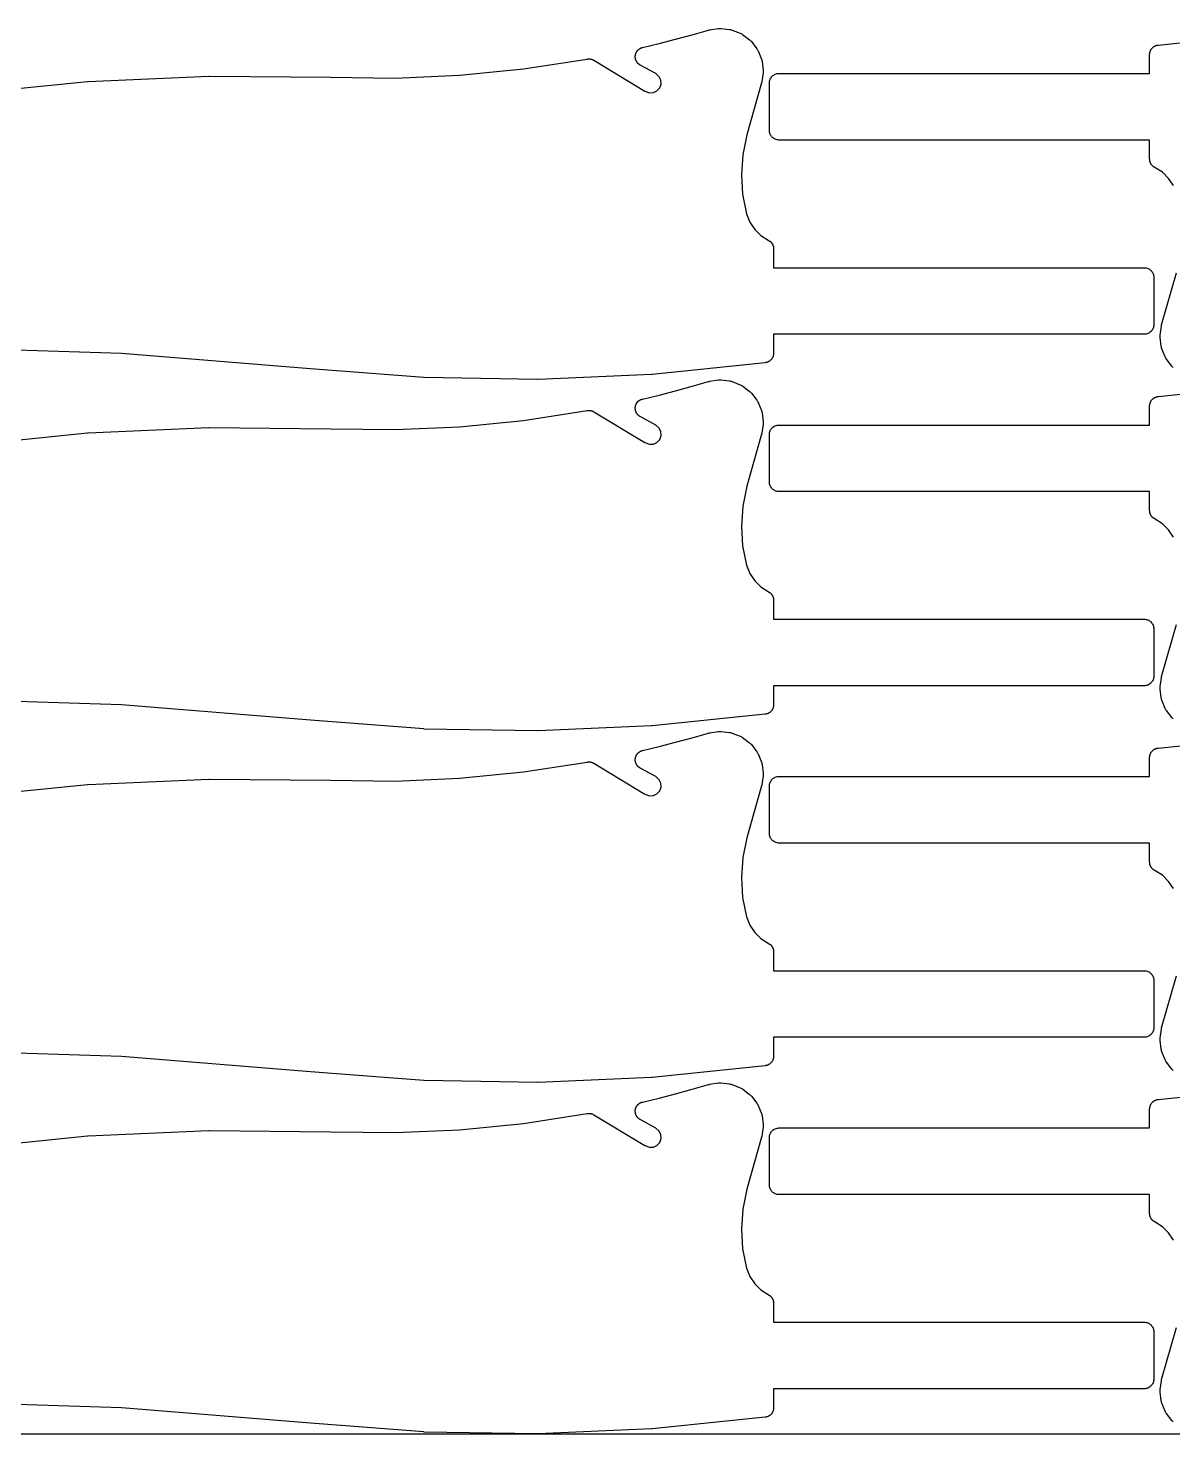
# Model space of a CAD drawing. Header units: metres. Extents: x 0 to 3000, y 0 to 1240.
# Drawn here: x 1500 to 1740.9, y 0 to 295.7 of the extents above; entities that cross this region are included whole.
import ezdxf

# ---------------------------------------------------------------- set-up
doc = ezdxf.new("R2010")
doc.units = ezdxf.units.M

msp = doc.modelspace()

# ---------------------------------------------------------------- linework, layer by layer
at = {"color": 7}
msp.add_lwpolyline([(0, 0), (3000, 0), (3000, 1240), (0, 1240), (0, 0)], close=True, dxfattribs=at)
at = {"color": 1}
for points in [[(1487.18, 281.97), (1512.5, 284.52), (1512.61, 284.53), (1538.03, 285.67), (1538.14, 285.67), (1563.61, 285.4), (1563.61, 285.4), (1563.61, 285.4), (1577.22, 285.24), (1590.75, 285.84), (1604.23, 287.17), (1617.67, 289.25), (1617.68, 289.25), (1617.69, 289.25), (1617.78, 289.26), (1617.87, 289.27), (1617.88, 289.27), (1617.89, 289.27), (1617.98, 289.27), (1618.07, 289.27), (1618.07, 289.27), (1618.08, 289.27), (1618.17, 289.26), (1618.26, 289.25), (1618.27, 289.25), (1618.28, 289.25), (1618.37, 289.23), (1618.45, 289.22), (1618.46, 289.22), (1618.47, 289.21), (1618.56, 289.19), (1618.64, 289.16), (1618.65, 289.16), (1618.66, 289.16), (1618.74, 289.12), (1618.82, 289.09), (1618.83, 289.08), (1618.84, 289.08), (1618.92, 289.04), (1619, 289), (1619, 288.99), (1619.01, 288.99), (1629.78, 282.5), (1630.78, 282.14), (1631.59, 282.18), (1632.32, 282.53), (1632.9, 283.16), (1633.19, 283.96), (1633.15, 284.77), (1632.81, 285.51), (1632.06, 286.19), (1628.8, 287.97), (1628.76, 288), (1628.71, 288.02), (1628.67, 288.05), (1628.63, 288.07), (1628.59, 288.1), (1628.55, 288.13), (1628.51, 288.16), (1628.48, 288.19), (1628.44, 288.22), (1628.4, 288.26), (1628.37, 288.29), (1628.33, 288.32), (1628.3, 288.36), (1628.26, 288.4), (1628.23, 288.43), (1628.2, 288.47), (1628.17, 288.51), (1628.14, 288.55), (1628.11, 288.59), (1628.08, 288.63), (1628.06, 288.67), (1628.03, 288.71), (1628.01, 288.76), (1627.99, 288.8), (1627.96, 288.84), (1627.94, 288.89), (1627.92, 288.93), (1627.9, 288.98), (1627.89, 289.02), (1627.87, 289.07), (1627.85, 289.12), (1627.84, 289.16), (1627.83, 289.21), (1627.81, 289.26), (1627.8, 289.3), (1627.79, 289.35), (1627.79, 289.4), (1627.78, 289.45), (1627.77, 289.5), (1627.77, 289.55), (1627.76, 289.6), (1627.76, 289.65), (1627.76, 289.69), (1627.76, 289.74), (1627.76, 289.79), (1627.76, 289.84), (1627.77, 289.89), (1627.77, 289.94), (1627.78, 289.99), (1627.78, 290.04), (1627.79, 290.08), (1627.8, 290.13), (1627.81, 290.18), (1627.82, 290.23), (1627.84, 290.28), (1627.85, 290.32), (1627.87, 290.37), (1627.88, 290.42), (1627.9, 290.46), (1627.92, 290.51), (1627.94, 290.55), (1627.96, 290.6), (1627.98, 290.64), (1628, 290.68), (1628.03, 290.73), (1628.05, 290.77), (1628.08, 290.81), (1628.1, 290.85), (1628.13, 290.89), (1628.16, 290.93), (1628.19, 290.97), (1628.22, 291.01), (1628.26, 291.04), (1628.29, 291.08), (1628.32, 291.12), (1628.35, 291.15), (1628.39, 291.18), (1628.43, 291.22), (1628.46, 291.25), (1628.5, 291.28), (1628.54, 291.31), (1628.58, 291.34), (1628.62, 291.37), (1628.66, 291.4), (1628.7, 291.42), (1628.74, 291.45), (1628.79, 291.47), (1628.83, 291.5), (1628.87, 291.52), (1628.92, 291.54), (1628.96, 291.56), (1629.01, 291.58), (1629.05, 291.6), (1629.1, 291.61), (1629.15, 291.63), (1629.19, 291.64), (1629.24, 291.66), (1629.29, 291.67), (1632.78, 292.51), (1636.25, 293.4), (1639.7, 294.34), (1643.15, 295.33), (1643.18, 295.34), (1643.21, 295.35), (1643.27, 295.36), (1643.34, 295.38), (1643.34, 295.38), (1643.37, 295.38), (1643.4, 295.39), (1645.25, 295.67), (1645.43, 295.69), (1645.61, 295.7), (1645.79, 295.69), (1647.62, 295.48), (1647.79, 295.45), (1647.97, 295.4), (1648.13, 295.35), (1649.85, 294.67), (1650.01, 294.59), (1650.16, 294.51), (1650.31, 294.41), (1651.81, 293.28), (1651.95, 293.16), (1652.08, 293.04), (1652.19, 292.9), (1653.34, 291.41), (1653.44, 291.27), (1653.53, 291.11), (1653.6, 290.95), (1654.31, 289.24), (1654.37, 289.08), (1654.41, 288.91), (1654.44, 288.74), (1654.67, 286.9), (1654.69, 286.73), (1654.69, 286.55), (1654.67, 286.37), (1654.4, 284.51), (1654.4, 284.48), (1654.39, 284.44), (1654.38, 284.38), (1654.37, 284.32), (1654.36, 284.29), (1654.35, 284.25), (1651.25, 273.31), (1650.37, 269.12), (1650.08, 264.95), (1650.35, 260.78), (1651.18, 256.69), (1651.87, 254.94), (1652.89, 253.41), (1654.19, 252.13), (1655.94, 251.03), (1655.96, 251.02), (1655.98, 251), (1656.04, 250.96), (1656.1, 250.92), (1656.12, 250.9), (1656.14, 250.89), (1656.19, 250.84), (1656.25, 250.79), (1656.27, 250.77), (1656.29, 250.76), (1656.33, 250.7), (1656.38, 250.65), (1656.4, 250.63), (1656.42, 250.61), (1656.46, 250.55), (1656.5, 250.5), (1656.52, 250.47), (1656.53, 250.45), (1656.57, 250.39), (1656.61, 250.33), (1656.62, 250.31), (1656.63, 250.28), (1656.67, 250.22), (1656.7, 250.15), (1656.71, 250.13), (1656.72, 250.11), (1656.74, 250.04), (1656.77, 249.97), (1656.78, 249.95), (1656.78, 249.92), (1656.8, 249.85), (1656.82, 249.78), (1656.83, 249.76), (1656.83, 249.73), (1656.84, 249.66), (1656.86, 249.59), (1656.86, 249.56), (1656.86, 249.54), (1656.86, 249.47), (1656.87, 249.39), (1656.87, 249.37), (1656.87, 249.34), (1656.87, 245.34), (1734.87, 245.34), (1735.07, 245.33), (1735.26, 245.3), (1735.45, 245.26), (1735.64, 245.19), (1735.81, 245.11), (1735.98, 245), (1736.14, 244.89), (1736.29, 244.76), (1736.42, 244.61), (1736.53, 244.45), (1736.63, 244.28), (1736.72, 244.11), (1736.78, 243.92), (1736.83, 243.73), (1736.86, 243.54), (1736.87, 243.34), (1736.87, 233.34), (1736.86, 233.15), (1736.83, 232.95), (1736.78, 232.76), (1736.72, 232.58), (1736.63, 232.4), (1736.53, 232.23), (1736.42, 232.07), (1736.29, 231.93), (1736.14, 231.8), (1735.98, 231.68), (1735.81, 231.58), (1735.64, 231.49), (1735.45, 231.43), (1735.26, 231.38), (1735.07, 231.35), (1734.87, 231.34), (1656.87, 231.34), (1656.87, 227.34), (1656.87, 227.25), (1656.86, 227.16), (1656.86, 227.15), (1656.86, 227.15), (1656.85, 227.05), (1656.83, 226.96), (1656.83, 226.96), (1656.83, 226.95), (1656.81, 226.86), (1656.79, 226.77), (1656.79, 226.77), (1656.78, 226.76), (1656.75, 226.67), (1656.72, 226.59), (1656.72, 226.58), (1656.72, 226.58), (1656.68, 226.49), (1656.64, 226.41), (1656.64, 226.4), (1656.63, 226.4), (1656.59, 226.32), (1656.54, 226.24), (1656.54, 226.24), (1656.53, 226.23), (1656.48, 226.16), (1656.42, 226.08), (1656.42, 226.08), (1656.42, 226.07), (1656.35, 226), (1656.29, 225.93), (1656.29, 225.93), (1656.29, 225.93), (1656.22, 225.87), (1656.15, 225.8), (1656.14, 225.8), (1656.14, 225.8), (1656.06, 225.74), (1655.99, 225.68), (1655.99, 225.68), (1655.98, 225.68), (1655.9, 225.63), (1655.82, 225.58), (1655.82, 225.58), (1655.81, 225.58), (1655.73, 225.54), (1655.65, 225.5), (1655.64, 225.5), (1655.64, 225.49), (1655.55, 225.46), (1655.46, 225.43), (1655.46, 225.43), (1655.45, 225.43), (1655.36, 225.41), (1655.27, 225.38), (1655.27, 225.38), (1655.26, 225.38), (1655.17, 225.37), (1655.08, 225.35), (1631.31, 222.89), (1631.19, 222.88), (1607.34, 221.85), (1607.22, 221.85), (1583.35, 222.24), (1583.24, 222.25), (1559.41, 224.07), (1559.41, 224.07), (1559.4, 224.07), (1519.62, 227.32), (1479.8, 228.58)], [(1741, 262.61), (1739.98, 264.13), (1738.68, 265.41), (1736.93, 266.51), (1736.91, 266.53), (1736.89, 266.54), (1736.83, 266.58), (1736.77, 266.63), (1736.75, 266.64), (1736.73, 266.66), (1736.68, 266.71), (1736.62, 266.75), (1736.6, 266.77), (1736.59, 266.79), (1736.54, 266.84), (1736.49, 266.9), (1736.47, 266.92), (1736.45, 266.93), (1736.41, 266.99), (1736.37, 267.05), (1736.35, 267.07), (1736.34, 267.09), (1736.3, 267.15), (1736.26, 267.22), (1736.25, 267.24), (1736.24, 267.26), (1736.21, 267.33), (1736.17, 267.39), (1736.16, 267.41), (1736.15, 267.44), (1736.13, 267.51), (1736.1, 267.57), (1736.09, 267.6), (1736.09, 267.62), (1736.07, 267.69), (1736.05, 267.76), (1736.04, 267.79), (1736.04, 267.81), (1736.03, 267.89), (1736.02, 267.96), (1736.01, 267.98), (1736.01, 268.01), (1736.01, 268.08), (1736, 268.15), (1736, 268.18), (1736, 268.2), (1736, 272.2), (1658, 272.2), (1657.8, 272.21), (1657.61, 272.24), (1657.42, 272.29), (1657.23, 272.36), (1657.06, 272.44), (1656.89, 272.54), (1656.73, 272.66), (1656.59, 272.79), (1656.45, 272.93), (1656.34, 273.09), (1656.24, 273.26), (1656.15, 273.44), (1656.09, 273.62), (1656.04, 273.81), (1656.01, 274.01), (1656, 274.2), (1656, 284.2), (1656.01, 284.4), (1656.04, 284.59), (1656.09, 284.78), (1656.15, 284.97), (1656.24, 285.15), (1656.34, 285.31), (1656.45, 285.47), (1656.59, 285.62), (1656.73, 285.75), (1656.89, 285.87), (1657.06, 285.97), (1657.23, 286.05), (1657.42, 286.12), (1657.61, 286.17), (1657.8, 286.19), (1658, 286.2), (1736, 286.2), (1736, 290.2), (1736, 290.3), (1736.01, 290.39), (1736.01, 290.39), (1736.01, 290.4), (1736.02, 290.49), (1736.04, 290.58), (1736.04, 290.59), (1736.04, 290.59), (1736.06, 290.68), (1736.08, 290.77), (1736.08, 290.78), (1736.09, 290.78), (1736.12, 290.87), (1736.15, 290.96), (1736.15, 290.96), (1736.15, 290.97), (1736.19, 291.05), (1736.23, 291.14), (1736.23, 291.14), (1736.24, 291.15), (1736.28, 291.23), (1736.33, 291.31), (1736.33, 291.31), (1736.34, 291.31), (1736.39, 291.39), (1736.45, 291.46), (1736.45, 291.47), (1736.45, 291.47), (1736.52, 291.54), (1736.58, 291.61), (1736.58, 291.61), (1736.59, 291.62), (1736.65, 291.68), (1736.72, 291.74), (1736.73, 291.75), (1736.73, 291.75), (1736.81, 291.81), (1736.88, 291.86), (1736.88, 291.86), (1736.89, 291.87), (1736.97, 291.91), (1737.05, 291.96), (1737.05, 291.97), (1737.06, 291.97), (1737.14, 292.01), (1737.23, 292.05), (1737.23, 292.05), (1737.23, 292.05), (1737.32, 292.08), (1737.41, 292.11), (1737.41, 292.12), (1737.42, 292.12), (1737.51, 292.14), (1737.6, 292.16), (1737.6, 292.16), (1737.61, 292.17), (1737.7, 292.18), (1737.79, 292.19), (1761.56, 294.65)], [(1740.92, 224.38), (1740.79, 224.51), (1740.68, 224.65), (1739.53, 226.13), (1739.43, 226.28), (1739.34, 226.43), (1739.27, 226.59), (1738.56, 228.3), (1738.5, 228.47), (1738.46, 228.64), (1738.43, 228.81), (1738.2, 230.64), (1738.18, 230.82), (1738.19, 231), (1738.2, 231.17), (1738.47, 233.03), (1738.47, 233.07), (1738.48, 233.1), (1738.49, 233.16), (1738.5, 233.23), (1738.51, 233.26), (1738.52, 233.3), (1741.62, 244.24)], [(1487.18, 208.02), (1512.5, 210.57), (1512.61, 210.58), (1538.03, 211.72), (1538.14, 211.72), (1563.61, 211.45), (1563.61, 211.45), (1563.61, 211.45), (1577.22, 211.3), (1590.75, 211.89), (1604.23, 213.22), (1617.67, 215.3), (1617.68, 215.3), (1617.69, 215.3), (1617.78, 215.31), (1617.87, 215.32), (1617.88, 215.32), (1617.89, 215.32), (1617.98, 215.32), (1618.07, 215.32), (1618.07, 215.32), (1618.08, 215.32), (1618.17, 215.31), (1618.26, 215.31), (1618.27, 215.3), (1618.28, 215.3), (1618.37, 215.29), (1618.45, 215.27), (1618.46, 215.27), (1618.47, 215.26), (1618.56, 215.24), (1618.64, 215.21), (1618.65, 215.21), (1618.66, 215.21), (1618.74, 215.17), (1618.82, 215.14), (1618.83, 215.13), (1618.84, 215.13), (1618.92, 215.09), (1619, 215.05), (1619, 215.04), (1619.01, 215.04), (1629.78, 208.55), (1630.78, 208.19), (1631.59, 208.23), (1632.32, 208.58), (1632.9, 209.21), (1633.19, 210.01), (1633.15, 210.82), (1632.81, 211.56), (1632.06, 212.24), (1628.8, 214.02), (1628.76, 214.05), (1628.71, 214.07), (1628.67, 214.1), (1628.63, 214.12), (1628.59, 214.15), (1628.55, 214.18), (1628.51, 214.21), (1628.48, 214.24), (1628.44, 214.27), (1628.4, 214.31), (1628.37, 214.34), (1628.33, 214.37), (1628.3, 214.41), (1628.26, 214.45), (1628.23, 214.48), (1628.2, 214.52), (1628.17, 214.56), (1628.14, 214.6), (1628.11, 214.64), (1628.08, 214.68), (1628.06, 214.72), (1628.03, 214.76), (1628.01, 214.81), (1627.99, 214.85), (1627.96, 214.89), (1627.94, 214.94), (1627.92, 214.98), (1627.9, 215.03), (1627.89, 215.07), (1627.87, 215.12), (1627.85, 215.17), (1627.84, 215.21), (1627.83, 215.26), (1627.81, 215.31), (1627.8, 215.36), (1627.79, 215.4), (1627.79, 215.45), (1627.78, 215.5), (1627.77, 215.55), (1627.77, 215.6), (1627.76, 215.65), (1627.76, 215.7), (1627.76, 215.74), (1627.76, 215.79), (1627.76, 215.84), (1627.76, 215.89), (1627.77, 215.94), (1627.77, 215.99), (1627.78, 216.04), (1627.78, 216.09), (1627.79, 216.13), (1627.8, 216.18), (1627.81, 216.23), (1627.82, 216.28), (1627.84, 216.33), (1627.85, 216.37), (1627.87, 216.42), (1627.88, 216.47), (1627.9, 216.51), (1627.92, 216.56), (1627.94, 216.6), (1627.96, 216.65), (1627.98, 216.69), (1628, 216.73), (1628.03, 216.78), (1628.05, 216.82), (1628.08, 216.86), (1628.1, 216.9), (1628.13, 216.94), (1628.16, 216.98), (1628.19, 217.02), (1628.22, 217.06), (1628.26, 217.09), (1628.29, 217.13), (1628.32, 217.17), (1628.35, 217.2), (1628.39, 217.24), (1628.43, 217.27), (1628.46, 217.3), (1628.5, 217.33), (1628.54, 217.36), (1628.58, 217.39), (1628.62, 217.42), (1628.66, 217.45), (1628.7, 217.47), (1628.74, 217.5), (1628.79, 217.52), (1628.83, 217.55), (1628.87, 217.57), (1628.92, 217.59), (1628.96, 217.61), (1629.01, 217.63), (1629.05, 217.65), (1629.1, 217.67), (1629.15, 217.68), (1629.19, 217.7), (1629.24, 217.71), (1629.29, 217.72), (1632.78, 218.56), (1636.25, 219.45), (1639.7, 220.39), (1643.15, 221.38), (1643.18, 221.39), (1643.21, 221.4), (1643.27, 221.41), (1643.34, 221.43), (1643.34, 221.43), (1643.37, 221.43), (1643.4, 221.44), (1645.25, 221.73), (1645.43, 221.74), (1645.61, 221.75), (1645.79, 221.74), (1647.62, 221.53), (1647.79, 221.5), (1647.97, 221.46), (1648.13, 221.4), (1649.85, 220.72), (1650.01, 220.64), (1650.16, 220.56), (1650.31, 220.46), (1651.81, 219.33), (1651.95, 219.21), (1652.08, 219.09), (1652.19, 218.95), (1653.34, 217.46), (1653.44, 217.32), (1653.53, 217.16), (1653.6, 217), (1654.31, 215.3), (1654.37, 215.13), (1654.41, 214.96), (1654.44, 214.79), (1654.67, 212.95), (1654.69, 212.78), (1654.69, 212.6), (1654.67, 212.42), (1654.4, 210.56), (1654.4, 210.53), (1654.39, 210.49), (1654.38, 210.43), (1654.37, 210.37), (1654.36, 210.34), (1654.35, 210.3), (1651.25, 199.36), (1650.37, 195.18), (1650.08, 191), (1650.35, 186.83), (1651.18, 182.74), (1651.87, 180.99), (1652.89, 179.46), (1654.19, 178.19), (1655.94, 177.08), (1655.96, 177.07), (1655.98, 177.06), (1656.04, 177.01), (1656.1, 176.97), (1656.12, 176.95), (1656.14, 176.94), (1656.19, 176.89), (1656.25, 176.84), (1656.27, 176.82), (1656.29, 176.81), (1656.33, 176.75), (1656.38, 176.7), (1656.4, 176.68), (1656.42, 176.66), (1656.46, 176.6), (1656.5, 176.55), (1656.52, 176.52), (1656.53, 176.5), (1656.57, 176.44), (1656.61, 176.38), (1656.62, 176.36), (1656.63, 176.34), (1656.67, 176.27), (1656.7, 176.21), (1656.71, 176.18), (1656.72, 176.16), (1656.74, 176.09), (1656.77, 176.02), (1656.78, 176), (1656.78, 175.97), (1656.8, 175.9), (1656.82, 175.83), (1656.83, 175.81), (1656.83, 175.78), (1656.84, 175.71), (1656.86, 175.64), (1656.86, 175.61), (1656.86, 175.59), (1656.86, 175.52), (1656.87, 175.44), (1656.87, 175.42), (1656.87, 175.39), (1656.87, 171.39), (1734.87, 171.39), (1735.07, 171.38), (1735.26, 171.35), (1735.45, 171.31), (1735.64, 171.24), (1735.81, 171.16), (1735.98, 171.06), (1736.14, 170.94), (1736.29, 170.81), (1736.42, 170.66), (1736.53, 170.5), (1736.63, 170.34), (1736.72, 170.16), (1736.78, 169.97), (1736.83, 169.78), (1736.86, 169.59), (1736.87, 169.39), (1736.87, 159.39), (1736.86, 159.2), (1736.83, 159), (1736.78, 158.81), (1736.72, 158.63), (1736.63, 158.45), (1736.53, 158.28), (1736.42, 158.12), (1736.29, 157.98), (1736.14, 157.85), (1735.98, 157.73), (1735.81, 157.63), (1735.64, 157.54), (1735.45, 157.48), (1735.26, 157.43), (1735.07, 157.4), (1734.87, 157.39), (1656.87, 157.39), (1656.87, 153.39), (1656.87, 153.3), (1656.86, 153.21), (1656.86, 153.2), (1656.86, 153.2), (1656.85, 153.1), (1656.83, 153.01), (1656.83, 153.01), (1656.83, 153), (1656.81, 152.91), (1656.79, 152.82), (1656.79, 152.82), (1656.78, 152.81), (1656.75, 152.72), (1656.72, 152.64), (1656.72, 152.63), (1656.72, 152.63), (1656.68, 152.54), (1656.64, 152.46), (1656.64, 152.45), (1656.63, 152.45), (1656.59, 152.37), (1656.54, 152.29), (1656.54, 152.29), (1656.53, 152.28), (1656.48, 152.21), (1656.42, 152.13), (1656.42, 152.13), (1656.42, 152.12), (1656.35, 152.05), (1656.29, 151.99), (1656.29, 151.98), (1656.29, 151.98), (1656.22, 151.92), (1656.15, 151.85), (1656.14, 151.85), (1656.14, 151.85), (1656.06, 151.79), (1655.99, 151.74), (1655.99, 151.73), (1655.98, 151.73), (1655.9, 151.68), (1655.82, 151.63), (1655.82, 151.63), (1655.81, 151.63), (1655.73, 151.59), (1655.65, 151.55), (1655.64, 151.55), (1655.64, 151.54), (1655.55, 151.51), (1655.46, 151.48), (1655.46, 151.48), (1655.45, 151.48), (1655.36, 151.46), (1655.27, 151.43), (1655.27, 151.43), (1655.26, 151.43), (1655.17, 151.42), (1655.08, 151.4), (1631.31, 148.94), (1631.19, 148.93), (1607.34, 147.9), (1607.22, 147.9), (1583.35, 148.29), (1583.24, 148.3), (1559.41, 150.12), (1559.41, 150.12), (1559.4, 150.12), (1519.62, 153.37), (1479.8, 154.63)], [(1741, 188.66), (1739.98, 190.18), (1738.68, 191.46), (1736.93, 192.56), (1736.91, 192.58), (1736.89, 192.59), (1736.83, 192.63), (1736.77, 192.68), (1736.75, 192.69), (1736.73, 192.71), (1736.68, 192.76), (1736.62, 192.8), (1736.6, 192.82), (1736.59, 192.84), (1736.54, 192.89), (1736.49, 192.95), (1736.47, 192.97), (1736.45, 192.99), (1736.41, 193.04), (1736.37, 193.1), (1736.35, 193.12), (1736.34, 193.14), (1736.3, 193.21), (1736.26, 193.27), (1736.25, 193.29), (1736.24, 193.31), (1736.21, 193.38), (1736.17, 193.44), (1736.16, 193.47), (1736.15, 193.49), (1736.13, 193.56), (1736.1, 193.62), (1736.09, 193.65), (1736.09, 193.67), (1736.07, 193.74), (1736.05, 193.81), (1736.04, 193.84), (1736.04, 193.86), (1736.03, 193.94), (1736.02, 194.01), (1736.01, 194.03), (1736.01, 194.06), (1736.01, 194.13), (1736, 194.2), (1736, 194.23), (1736, 194.25), (1736, 198.25), (1658, 198.25), (1657.8, 198.26), (1657.61, 198.29), (1657.42, 198.34), (1657.23, 198.41), (1657.06, 198.49), (1656.89, 198.59), (1656.73, 198.71), (1656.59, 198.84), (1656.45, 198.99), (1656.34, 199.14), (1656.24, 199.31), (1656.15, 199.49), (1656.09, 199.67), (1656.04, 199.86), (1656.01, 200.06), (1656, 200.25), (1656, 210.25), (1656.01, 210.45), (1656.04, 210.64), (1656.09, 210.83), (1656.15, 211.02), (1656.24, 211.2), (1656.34, 211.37), (1656.45, 211.52), (1656.59, 211.67), (1656.73, 211.8), (1656.89, 211.92), (1657.06, 212.02), (1657.23, 212.1), (1657.42, 212.17), (1657.61, 212.22), (1657.8, 212.24), (1658, 212.25), (1736, 212.25), (1736, 216.25), (1736, 216.35), (1736.01, 216.44), (1736.01, 216.45), (1736.01, 216.45), (1736.02, 216.54), (1736.04, 216.63), (1736.04, 216.64), (1736.04, 216.64), (1736.06, 216.73), (1736.08, 216.83), (1736.08, 216.83), (1736.09, 216.83), (1736.12, 216.92), (1736.15, 217.01), (1736.15, 217.02), (1736.15, 217.02), (1736.19, 217.1), (1736.23, 217.19), (1736.23, 217.19), (1736.24, 217.2), (1736.28, 217.28), (1736.33, 217.36), (1736.33, 217.36), (1736.34, 217.37), (1736.39, 217.44), (1736.45, 217.52), (1736.45, 217.52), (1736.45, 217.52), (1736.52, 217.59), (1736.58, 217.66), (1736.58, 217.66), (1736.59, 217.67), (1736.65, 217.73), (1736.72, 217.79), (1736.73, 217.8), (1736.73, 217.8), (1736.81, 217.86), (1736.88, 217.91), (1736.88, 217.91), (1736.89, 217.92), (1736.97, 217.97), (1737.05, 218.01), (1737.05, 218.02), (1737.06, 218.02), (1737.14, 218.06), (1737.23, 218.1), (1737.23, 218.1), (1737.23, 218.1), (1737.32, 218.13), (1737.41, 218.17), (1737.41, 218.17), (1737.42, 218.17), (1737.51, 218.19), (1737.6, 218.21), (1737.6, 218.21), (1737.61, 218.22), (1737.7, 218.23), (1737.79, 218.24), (1761.56, 220.7)], [(1740.92, 150.43), (1740.79, 150.56), (1740.68, 150.7), (1739.53, 152.18), (1739.43, 152.33), (1739.34, 152.48), (1739.27, 152.64), (1738.56, 154.35), (1738.5, 154.52), (1738.46, 154.69), (1738.43, 154.86), (1738.2, 156.69), (1738.18, 156.87), (1738.19, 157.05), (1738.2, 157.22), (1738.47, 159.08), (1738.47, 159.12), (1738.48, 159.15), (1738.49, 159.22), (1738.5, 159.28), (1738.51, 159.31), (1738.52, 159.35), (1741.62, 170.29)], [(1487.18, 134.07), (1512.5, 136.62), (1512.61, 136.63), (1538.03, 137.77), (1538.14, 137.77), (1563.61, 137.5), (1563.61, 137.5), (1563.61, 137.5), (1577.22, 137.35), (1590.75, 137.94), (1604.23, 139.27), (1617.67, 141.35), (1617.68, 141.35), (1617.69, 141.36), (1617.78, 141.36), (1617.87, 141.37), (1617.88, 141.37), (1617.89, 141.37), (1617.98, 141.37), (1618.07, 141.37), (1618.07, 141.37), (1618.08, 141.37), (1618.17, 141.36), (1618.26, 141.36), (1618.27, 141.35), (1618.28, 141.35), (1618.37, 141.34), (1618.45, 141.32), (1618.46, 141.32), (1618.47, 141.31), (1618.56, 141.29), (1618.64, 141.26), (1618.65, 141.26), (1618.66, 141.26), (1618.74, 141.22), (1618.82, 141.19), (1618.83, 141.19), (1618.84, 141.18), (1618.92, 141.14), (1619, 141.1), (1619, 141.09), (1619.01, 141.09), (1629.78, 134.6), (1630.78, 134.24), (1631.59, 134.29), (1632.32, 134.63), (1632.9, 135.26), (1633.19, 136.06), (1633.15, 136.87), (1632.81, 137.61), (1632.06, 138.3), (1628.8, 140.07), (1628.76, 140.1), (1628.71, 140.12), (1628.67, 140.15), (1628.63, 140.17), (1628.59, 140.2), (1628.55, 140.23), (1628.51, 140.26), (1628.48, 140.29), (1628.44, 140.33), (1628.4, 140.36), (1628.37, 140.39), (1628.33, 140.42), (1628.3, 140.46), (1628.26, 140.5), (1628.23, 140.53), (1628.2, 140.57), (1628.17, 140.61), (1628.14, 140.65), (1628.11, 140.69), (1628.08, 140.73), (1628.06, 140.77), (1628.03, 140.81), (1628.01, 140.86), (1627.99, 140.9), (1627.96, 140.94), (1627.94, 140.99), (1627.92, 141.03), (1627.9, 141.08), (1627.89, 141.12), (1627.87, 141.17), (1627.85, 141.22), (1627.84, 141.26), (1627.83, 141.31), (1627.81, 141.36), (1627.8, 141.41), (1627.79, 141.45), (1627.79, 141.5), (1627.78, 141.55), (1627.77, 141.6), (1627.77, 141.65), (1627.76, 141.7), (1627.76, 141.75), (1627.76, 141.8), (1627.76, 141.84), (1627.76, 141.89), (1627.76, 141.94), (1627.77, 141.99), (1627.77, 142.04), (1627.78, 142.09), (1627.78, 142.14), (1627.79, 142.19), (1627.8, 142.23), (1627.81, 142.28), (1627.82, 142.33), (1627.84, 142.38), (1627.85, 142.42), (1627.87, 142.47), (1627.88, 142.52), (1627.9, 142.56), (1627.92, 142.61), (1627.94, 142.65), (1627.96, 142.7), (1627.98, 142.74), (1628, 142.78), (1628.03, 142.83), (1628.05, 142.87), (1628.08, 142.91), (1628.1, 142.95), (1628.13, 142.99), (1628.16, 143.03), (1628.19, 143.07), (1628.22, 143.11), (1628.26, 143.15), (1628.29, 143.18), (1628.32, 143.22), (1628.35, 143.25), (1628.39, 143.29), (1628.43, 143.32), (1628.46, 143.35), (1628.5, 143.38), (1628.54, 143.41), (1628.58, 143.44), (1628.62, 143.47), (1628.66, 143.5), (1628.7, 143.52), (1628.74, 143.55), (1628.79, 143.57), (1628.83, 143.6), (1628.87, 143.62), (1628.92, 143.64), (1628.96, 143.66), (1629.01, 143.68), (1629.05, 143.7), (1629.1, 143.72), (1629.15, 143.73), (1629.19, 143.75), (1629.24, 143.76), (1629.29, 143.77), (1632.78, 144.61), (1636.25, 145.5), (1639.7, 146.44), (1643.15, 147.44), (1643.18, 147.44), (1643.21, 147.45), (1643.27, 147.46), (1643.34, 147.48), (1643.34, 147.48), (1643.37, 147.48), (1643.4, 147.49), (1645.25, 147.78), (1645.43, 147.8), (1645.61, 147.8), (1645.79, 147.79), (1647.62, 147.58), (1647.79, 147.55), (1647.97, 147.51), (1648.13, 147.45), (1649.85, 146.77), (1650.01, 146.69), (1650.16, 146.61), (1650.31, 146.51), (1651.81, 145.38), (1651.95, 145.26), (1652.08, 145.14), (1652.19, 145), (1653.34, 143.51), (1653.44, 143.37), (1653.53, 143.21), (1653.6, 143.05), (1654.31, 141.35), (1654.37, 141.18), (1654.41, 141.01), (1654.44, 140.84), (1654.67, 139.01), (1654.69, 138.83), (1654.69, 138.65), (1654.67, 138.47), (1654.4, 136.61), (1654.4, 136.58), (1654.39, 136.54), (1654.38, 136.48), (1654.37, 136.42), (1654.36, 136.39), (1654.35, 136.35), (1651.25, 125.41), (1650.37, 121.23), (1650.08, 117.05), (1650.35, 112.88), (1651.18, 108.79), (1651.87, 107.04), (1652.89, 105.51), (1654.19, 104.24), (1655.94, 103.13), (1655.96, 103.12), (1655.98, 103.11), (1656.04, 103.06), (1656.1, 103.02), (1656.12, 103), (1656.14, 102.99), (1656.19, 102.94), (1656.25, 102.89), (1656.27, 102.87), (1656.29, 102.86), (1656.33, 102.8), (1656.38, 102.75), (1656.4, 102.73), (1656.42, 102.71), (1656.46, 102.65), (1656.5, 102.6), (1656.52, 102.58), (1656.53, 102.55), (1656.57, 102.49), (1656.61, 102.43), (1656.62, 102.41), (1656.63, 102.39), (1656.67, 102.32), (1656.7, 102.26), (1656.71, 102.23), (1656.72, 102.21), (1656.74, 102.14), (1656.77, 102.07), (1656.78, 102.05), (1656.78, 102.02), (1656.8, 101.95), (1656.82, 101.88), (1656.83, 101.86), (1656.83, 101.83), (1656.84, 101.76), (1656.86, 101.69), (1656.86, 101.66), (1656.86, 101.64), (1656.86, 101.57), (1656.87, 101.49), (1656.87, 101.47), (1656.87, 101.44), (1656.87, 97.44), (1734.87, 97.44), (1735.07, 97.43), (1735.26, 97.4), (1735.45, 97.36), (1735.64, 97.29), (1735.81, 97.21), (1735.98, 97.11), (1736.14, 96.99), (1736.29, 96.86), (1736.42, 96.71), (1736.53, 96.55), (1736.63, 96.39), (1736.72, 96.21), (1736.78, 96.02), (1736.83, 95.83), (1736.86, 95.64), (1736.87, 95.44), (1736.87, 85.44), (1736.86, 85.25), (1736.83, 85.05), (1736.78, 84.86), (1736.72, 84.68), (1736.63, 84.5), (1736.53, 84.33), (1736.42, 84.17), (1736.29, 84.03), (1736.14, 83.9), (1735.98, 83.78), (1735.81, 83.68), (1735.64, 83.6), (1735.45, 83.53), (1735.26, 83.48), (1735.07, 83.45), (1734.87, 83.44), (1656.87, 83.44), (1656.87, 79.44), (1656.87, 79.35), (1656.86, 79.26), (1656.86, 79.25), (1656.86, 79.25), (1656.85, 79.16), (1656.83, 79.06), (1656.83, 79.06), (1656.83, 79.05), (1656.81, 78.96), (1656.79, 78.87), (1656.79, 78.87), (1656.78, 78.86), (1656.75, 78.77), (1656.72, 78.69), (1656.72, 78.68), (1656.72, 78.68), (1656.68, 78.59), (1656.64, 78.51), (1656.64, 78.5), (1656.63, 78.5), (1656.59, 78.42), (1656.54, 78.34), (1656.54, 78.34), (1656.53, 78.33), (1656.48, 78.26), (1656.42, 78.18), (1656.42, 78.18), (1656.42, 78.17), (1656.35, 78.11), (1656.29, 78.04), (1656.29, 78.03), (1656.29, 78.03), (1656.22, 77.97), (1656.15, 77.9), (1656.14, 77.9), (1656.14, 77.9), (1656.06, 77.84), (1655.99, 77.79), (1655.99, 77.78), (1655.98, 77.78), (1655.9, 77.73), (1655.82, 77.68), (1655.82, 77.68), (1655.81, 77.68), (1655.73, 77.64), (1655.65, 77.6), (1655.64, 77.6), (1655.64, 77.6), (1655.55, 77.56), (1655.46, 77.53), (1655.46, 77.53), (1655.45, 77.53), (1655.36, 77.51), (1655.27, 77.48), (1655.27, 77.48), (1655.26, 77.48), (1655.17, 77.47), (1655.08, 77.45), (1631.31, 74.99), (1631.19, 74.98), (1607.34, 73.95), (1607.22, 73.95), (1583.35, 74.34), (1583.24, 74.35), (1559.41, 76.17), (1559.41, 76.17), (1559.4, 76.17), (1519.62, 79.42), (1479.8, 80.69)], [(1741, 114.71), (1739.98, 116.23), (1738.68, 117.51), (1736.93, 118.61), (1736.91, 118.63), (1736.89, 118.64), (1736.83, 118.69), (1736.77, 118.73), (1736.75, 118.74), (1736.73, 118.76), (1736.68, 118.81), (1736.62, 118.85), (1736.6, 118.87), (1736.59, 118.89), (1736.54, 118.94), (1736.49, 119), (1736.47, 119.02), (1736.45, 119.04), (1736.41, 119.09), (1736.37, 119.15), (1736.35, 119.17), (1736.34, 119.19), (1736.3, 119.26), (1736.26, 119.32), (1736.25, 119.34), (1736.24, 119.36), (1736.21, 119.43), (1736.17, 119.49), (1736.16, 119.52), (1736.15, 119.54), (1736.13, 119.61), (1736.1, 119.68), (1736.09, 119.7), (1736.09, 119.72), (1736.07, 119.79), (1736.05, 119.86), (1736.04, 119.89), (1736.04, 119.91), (1736.03, 119.99), (1736.02, 120.06), (1736.01, 120.08), (1736.01, 120.11), (1736.01, 120.18), (1736, 120.25), (1736, 120.28), (1736, 120.3), (1736, 124.3), (1658, 124.3), (1657.8, 124.31), (1657.61, 124.34), (1657.42, 124.39), (1657.23, 124.46), (1657.06, 124.54), (1656.89, 124.64), (1656.73, 124.76), (1656.59, 124.89), (1656.45, 125.04), (1656.34, 125.19), (1656.24, 125.36), (1656.15, 125.54), (1656.09, 125.72), (1656.04, 125.91), (1656.01, 126.11), (1656, 126.3), (1656, 136.3), (1656.01, 136.5), (1656.04, 136.7), (1656.09, 136.89), (1656.15, 137.07), (1656.24, 137.25), (1656.34, 137.42), (1656.45, 137.57), (1656.59, 137.72), (1656.73, 137.85), (1656.89, 137.97), (1657.06, 138.07), (1657.23, 138.15), (1657.42, 138.22), (1657.61, 138.27), (1657.8, 138.3), (1658, 138.3), (1736, 138.3), (1736, 142.3), (1736, 142.4), (1736.01, 142.49), (1736.01, 142.5), (1736.01, 142.5), (1736.02, 142.59), (1736.04, 142.69), (1736.04, 142.69), (1736.04, 142.7), (1736.06, 142.79), (1736.08, 142.88), (1736.08, 142.88), (1736.09, 142.89), (1736.12, 142.97), (1736.15, 143.06), (1736.15, 143.07), (1736.15, 143.07), (1736.19, 143.15), (1736.23, 143.24), (1736.23, 143.24), (1736.24, 143.25), (1736.28, 143.33), (1736.33, 143.41), (1736.33, 143.41), (1736.34, 143.42), (1736.39, 143.49), (1736.45, 143.57), (1736.45, 143.57), (1736.45, 143.57), (1736.52, 143.64), (1736.58, 143.71), (1736.58, 143.72), (1736.59, 143.72), (1736.65, 143.78), (1736.72, 143.84), (1736.73, 143.85), (1736.73, 143.85), (1736.81, 143.91), (1736.88, 143.96), (1736.88, 143.96), (1736.89, 143.97), (1736.97, 144.02), (1737.05, 144.06), (1737.05, 144.07), (1737.06, 144.07), (1737.14, 144.11), (1737.23, 144.15), (1737.23, 144.15), (1737.23, 144.15), (1737.32, 144.18), (1737.41, 144.22), (1737.41, 144.22), (1737.42, 144.22), (1737.51, 144.24), (1737.6, 144.26), (1737.6, 144.27), (1737.61, 144.27), (1737.7, 144.28), (1737.79, 144.29), (1761.56, 146.75)], [(1740.92, 76.48), (1740.79, 76.61), (1740.68, 76.75), (1739.53, 78.23), (1739.43, 78.38), (1739.34, 78.53), (1739.27, 78.7), (1738.56, 80.4), (1738.5, 80.57), (1738.46, 80.74), (1738.43, 80.91), (1738.2, 82.74), (1738.18, 82.92), (1738.19, 83.1), (1738.2, 83.28), (1738.47, 85.13), (1738.47, 85.17), (1738.48, 85.21), (1738.49, 85.27), (1738.5, 85.33), (1738.51, 85.36), (1738.52, 85.4), (1741.62, 96.34)], [(1487.18, 60.12), (1512.5, 62.67), (1512.61, 62.68), (1538.03, 63.82), (1538.14, 63.83), (1563.61, 63.55), (1563.61, 63.55), (1563.61, 63.55), (1577.22, 63.4), (1590.75, 63.99), (1604.23, 65.32), (1617.67, 67.4), (1617.68, 67.4), (1617.69, 67.41), (1617.78, 67.41), (1617.87, 67.42), (1617.88, 67.42), (1617.89, 67.42), (1617.98, 67.42), (1618.07, 67.42), (1618.07, 67.42), (1618.08, 67.42), (1618.17, 67.41), (1618.26, 67.41), (1618.27, 67.41), (1618.28, 67.4), (1618.37, 67.39), (1618.45, 67.37), (1618.46, 67.37), (1618.47, 67.37), (1618.56, 67.34), (1618.64, 67.31), (1618.65, 67.31), (1618.66, 67.31), (1618.74, 67.27), (1618.82, 67.24), (1618.83, 67.24), (1618.84, 67.23), (1618.92, 67.19), (1619, 67.15), (1619, 67.14), (1619.01, 67.14), (1629.78, 60.65), (1630.78, 60.29), (1631.59, 60.34), (1632.32, 60.68), (1632.9, 61.31), (1633.19, 62.11), (1633.15, 62.92), (1632.81, 63.66), (1632.06, 64.35), (1628.8, 66.12), (1628.76, 66.15), (1628.71, 66.17), (1628.67, 66.2), (1628.63, 66.22), (1628.59, 66.25), (1628.55, 66.28), (1628.51, 66.31), (1628.48, 66.34), (1628.44, 66.38), (1628.4, 66.41), (1628.37, 66.44), (1628.33, 66.48), (1628.3, 66.51), (1628.26, 66.55), (1628.23, 66.59), (1628.2, 66.62), (1628.17, 66.66), (1628.14, 66.7), (1628.11, 66.74), (1628.08, 66.78), (1628.06, 66.82), (1628.03, 66.86), (1628.01, 66.91), (1627.99, 66.95), (1627.96, 66.99), (1627.94, 67.04), (1627.92, 67.08), (1627.9, 67.13), (1627.89, 67.17), (1627.87, 67.22), (1627.85, 67.27), (1627.84, 67.31), (1627.83, 67.36), (1627.81, 67.41), (1627.8, 67.46), (1627.79, 67.5), (1627.79, 67.55), (1627.78, 67.6), (1627.77, 67.65), (1627.77, 67.7), (1627.76, 67.75), (1627.76, 67.8), (1627.76, 67.85), (1627.76, 67.89), (1627.76, 67.94), (1627.76, 67.99), (1627.77, 68.04), (1627.77, 68.09), (1627.78, 68.14), (1627.78, 68.19), (1627.79, 68.24), (1627.8, 68.28), (1627.81, 68.33), (1627.82, 68.38), (1627.84, 68.43), (1627.85, 68.47), (1627.87, 68.52), (1627.88, 68.57), (1627.9, 68.61), (1627.92, 68.66), (1627.94, 68.7), (1627.96, 68.75), (1627.98, 68.79), (1628, 68.84), (1628.03, 68.88), (1628.05, 68.92), (1628.08, 68.96), (1628.1, 69), (1628.13, 69.04), (1628.16, 69.08), (1628.19, 69.12), (1628.22, 69.16), (1628.26, 69.2), (1628.29, 69.23), (1628.32, 69.27), (1628.35, 69.3), (1628.39, 69.34), (1628.43, 69.37), (1628.46, 69.4), (1628.5, 69.43), (1628.54, 69.46), (1628.58, 69.49), (1628.62, 69.52), (1628.66, 69.55), (1628.7, 69.57), (1628.74, 69.6), (1628.79, 69.62), (1628.83, 69.65), (1628.87, 69.67), (1628.92, 69.69), (1628.96, 69.71), (1629.01, 69.73), (1629.05, 69.75), (1629.1, 69.77), (1629.15, 69.78), (1629.19, 69.8), (1629.24, 69.81), (1629.29, 69.82), (1632.78, 70.66), (1636.25, 71.55), (1639.7, 72.49), (1643.15, 73.49), (1643.18, 73.49), (1643.21, 73.5), (1643.27, 73.52), (1643.34, 73.53), (1643.34, 73.53), (1643.37, 73.53), (1643.4, 73.54), (1645.25, 73.83), (1645.43, 73.85), (1645.61, 73.85), (1645.79, 73.84), (1647.62, 73.63), (1647.79, 73.6), (1647.97, 73.56), (1648.13, 73.5), (1649.85, 72.82), (1650.01, 72.74), (1650.16, 72.66), (1650.31, 72.56), (1651.81, 71.43), (1651.95, 71.31), (1652.08, 71.19), (1652.19, 71.05), (1653.34, 69.56), (1653.44, 69.42), (1653.53, 69.26), (1653.6, 69.1), (1654.31, 67.4), (1654.37, 67.23), (1654.41, 67.06), (1654.44, 66.89), (1654.67, 65.06), (1654.69, 64.88), (1654.69, 64.7), (1654.67, 64.52), (1654.4, 62.66), (1654.4, 62.63), (1654.39, 62.59), (1654.38, 62.53), (1654.37, 62.47), (1654.36, 62.44), (1654.35, 62.4), (1651.25, 51.46), (1650.37, 47.28), (1650.08, 43.1), (1650.35, 38.93), (1651.18, 34.84), (1651.87, 33.09), (1652.89, 31.56), (1654.19, 30.29), (1655.94, 29.18), (1655.96, 29.17), (1655.98, 29.16), (1656.04, 29.11), (1656.1, 29.07), (1656.12, 29.06), (1656.14, 29.04), (1656.19, 28.99), (1656.25, 28.94), (1656.27, 28.93), (1656.29, 28.91), (1656.33, 28.85), (1656.38, 28.8), (1656.4, 28.78), (1656.42, 28.76), (1656.46, 28.7), (1656.5, 28.65), (1656.52, 28.63), (1656.53, 28.6), (1656.57, 28.54), (1656.61, 28.48), (1656.62, 28.46), (1656.63, 28.44), (1656.67, 28.37), (1656.7, 28.31), (1656.71, 28.28), (1656.72, 28.26), (1656.74, 28.19), (1656.77, 28.12), (1656.78, 28.1), (1656.78, 28.07), (1656.8, 28), (1656.82, 27.93), (1656.83, 27.91), (1656.83, 27.88), (1656.84, 27.81), (1656.86, 27.74), (1656.86, 27.72), (1656.86, 27.69), (1656.86, 27.62), (1656.87, 27.55), (1656.87, 27.52), (1656.87, 27.49), (1656.87, 23.49), (1734.87, 23.49), (1735.07, 23.48), (1735.26, 23.46), (1735.45, 23.41), (1735.64, 23.34), (1735.81, 23.26), (1735.98, 23.16), (1736.14, 23.04), (1736.29, 22.91), (1736.42, 22.76), (1736.53, 22.6), (1736.63, 22.44), (1736.72, 22.26), (1736.78, 22.07), (1736.83, 21.88), (1736.86, 21.69), (1736.87, 21.49), (1736.87, 11.49), (1736.86, 11.3), (1736.83, 11.1), (1736.78, 10.91), (1736.72, 10.73), (1736.63, 10.55), (1736.53, 10.38), (1736.42, 10.23), (1736.29, 10.08), (1736.14, 9.95), (1735.98, 9.83), (1735.81, 9.73), (1735.64, 9.65), (1735.45, 9.58), (1735.26, 9.53), (1735.07, 9.5), (1734.87, 9.49), (1656.87, 9.49), (1656.87, 5.49), (1656.87, 5.4), (1656.86, 5.31), (1656.86, 5.3), (1656.86, 5.3), (1656.85, 5.21), (1656.83, 5.11), (1656.83, 5.11), (1656.83, 5.1), (1656.81, 5.01), (1656.79, 4.92), (1656.79, 4.92), (1656.78, 4.91), (1656.75, 4.83), (1656.72, 4.74), (1656.72, 4.73), (1656.72, 4.73), (1656.68, 4.64), (1656.64, 4.56), (1656.64, 4.56), (1656.63, 4.55), (1656.59, 4.47), (1656.54, 4.39), (1656.54, 4.39), (1656.53, 4.38), (1656.48, 4.31), (1656.42, 4.23), (1656.42, 4.23), (1656.42, 4.23), (1656.35, 4.16), (1656.29, 4.09), (1656.29, 4.08), (1656.29, 4.08), (1656.22, 4.02), (1656.15, 3.95), (1656.14, 3.95), (1656.14, 3.95), (1656.06, 3.89), (1655.99, 3.84), (1655.99, 3.83), (1655.98, 3.83), (1655.9, 3.78), (1655.82, 3.73), (1655.82, 3.73), (1655.81, 3.73), (1655.73, 3.69), (1655.65, 3.65), (1655.64, 3.65), (1655.64, 3.65), (1655.55, 3.61), (1655.46, 3.58), (1655.46, 3.58), (1655.45, 3.58), (1655.36, 3.56), (1655.27, 3.53), (1655.27, 3.53), (1655.26, 3.53), (1655.17, 3.52), (1655.08, 3.5), (1631.31, 1.04), (1631.19, 1.04), (1607.34, 0), (1607.22, 0), (1583.35, 0.39), (1583.24, 0.4), (1559.41, 2.22), (1559.41, 2.22), (1559.4, 2.22), (1519.62, 5.47), (1479.8, 6.74)], [(1741, 40.76), (1739.98, 42.28), (1738.68, 43.56), (1736.93, 44.66), (1736.91, 44.68), (1736.89, 44.69), (1736.83, 44.74), (1736.77, 44.78), (1736.75, 44.79), (1736.73, 44.81), (1736.68, 44.86), (1736.62, 44.91), (1736.6, 44.92), (1736.59, 44.94), (1736.54, 44.99), (1736.49, 45.05), (1736.47, 45.07), (1736.45, 45.09), (1736.41, 45.14), (1736.37, 45.2), (1736.35, 45.22), (1736.34, 45.24), (1736.3, 45.31), (1736.26, 45.37), (1736.25, 45.39), (1736.24, 45.41), (1736.21, 45.48), (1736.17, 45.54), (1736.16, 45.57), (1736.15, 45.59), (1736.13, 45.66), (1736.1, 45.73), (1736.09, 45.75), (1736.09, 45.77), (1736.07, 45.85), (1736.05, 45.91), (1736.04, 45.94), (1736.04, 45.97), (1736.03, 46.04), (1736.02, 46.11), (1736.01, 46.13), (1736.01, 46.16), (1736.01, 46.23), (1736, 46.3), (1736, 46.33), (1736, 46.36), (1736, 50.36), (1658, 50.36), (1657.8, 50.37), (1657.61, 50.39), (1657.42, 50.44), (1657.23, 50.51), (1657.06, 50.59), (1656.89, 50.69), (1656.73, 50.81), (1656.59, 50.94), (1656.45, 51.09), (1656.34, 51.24), (1656.24, 51.41), (1656.15, 51.59), (1656.09, 51.77), (1656.04, 51.97), (1656.01, 52.16), (1656, 52.36), (1656, 62.36), (1656.01, 62.55), (1656.04, 62.75), (1656.09, 62.94), (1656.15, 63.12), (1656.24, 63.3), (1656.34, 63.47), (1656.45, 63.62), (1656.59, 63.77), (1656.73, 63.9), (1656.89, 64.02), (1657.06, 64.12), (1657.23, 64.2), (1657.42, 64.27), (1657.61, 64.32), (1657.8, 64.35), (1658, 64.36), (1736, 64.36), (1736, 68.36), (1736, 68.45), (1736.01, 68.54), (1736.01, 68.55), (1736.01, 68.55), (1736.02, 68.64), (1736.04, 68.74), (1736.04, 68.74), (1736.04, 68.75), (1736.06, 68.84), (1736.08, 68.93), (1736.08, 68.93), (1736.09, 68.94), (1736.12, 69.02), (1736.15, 69.11), (1736.15, 69.12), (1736.15, 69.12), (1736.19, 69.21), (1736.23, 69.29), (1736.23, 69.29), (1736.24, 69.3), (1736.28, 69.38), (1736.33, 69.46), (1736.33, 69.46), (1736.34, 69.47), (1736.39, 69.54), (1736.45, 69.62), (1736.45, 69.62), (1736.45, 69.62), (1736.52, 69.69), (1736.58, 69.76), (1736.58, 69.77), (1736.59, 69.77), (1736.65, 69.83), (1736.72, 69.9), (1736.73, 69.9), (1736.73, 69.9), (1736.81, 69.96), (1736.88, 70.01), (1736.88, 70.02), (1736.89, 70.02), (1736.97, 70.07), (1737.05, 70.11), (1737.05, 70.12), (1737.06, 70.12), (1737.14, 70.16), (1737.23, 70.2), (1737.23, 70.2), (1737.23, 70.2), (1737.32, 70.23), (1737.41, 70.27), (1737.41, 70.27), (1737.42, 70.27), (1737.51, 70.29), (1737.6, 70.32), (1737.6, 70.32), (1737.61, 70.32), (1737.7, 70.33), (1737.79, 70.34), (1761.56, 72.81)], [(1740.92, 2.54), (1740.79, 2.66), (1740.68, 2.8), (1739.53, 4.28), (1739.43, 4.43), (1739.34, 4.58), (1739.27, 4.75), (1738.56, 6.45), (1738.5, 6.62), (1738.46, 6.79), (1738.43, 6.96), (1738.2, 8.79), (1738.18, 8.97), (1738.19, 9.15), (1738.2, 9.33), (1738.47, 11.18), (1738.47, 11.22), (1738.48, 11.26), (1738.49, 11.32), (1738.5, 11.38), (1738.51, 11.41), (1738.52, 11.45), (1741.62, 22.39)]]:
    msp.add_lwpolyline(points, dxfattribs=at)

doc.saveas('drawing.dxf')
